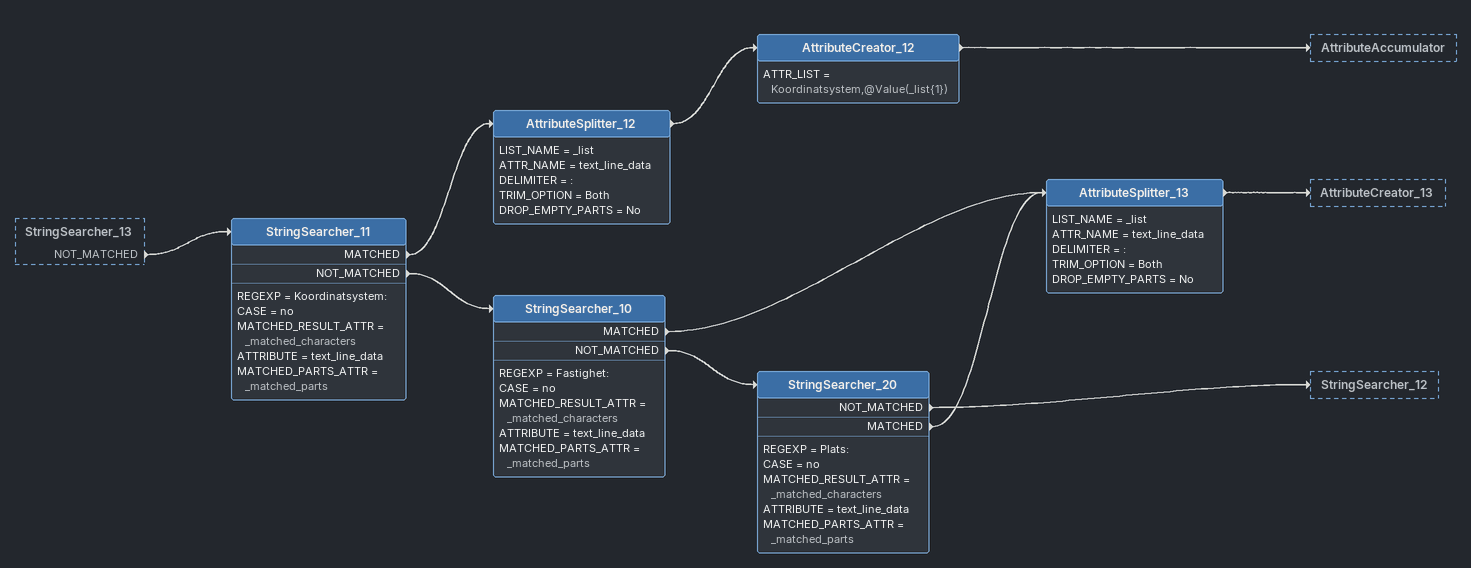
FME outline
StringSearcher_13 [outside]
    NOT_MATCHED -> StringSearcher_11
StringSearcher_11
    REGEXP = Koordinatsystem:
    CASE = no
    MATCHED_RESULT_ATTR = _matched_characters
    ATTRIBUTE = text_line_data
    MATCHED_PARTS_ATTR = _matched_parts
    MATCHED -> AttributeSplitter_12
    NOT_MATCHED -> StringSearcher_10
AttributeSplitter_12
    LIST_NAME = _list
    ATTR_NAME = text_line_data
    DELIMITER = :
    TRIM_OPTION = Both
    DROP_EMPTY_PARTS = No
    -> AttributeCreator_12
AttributeCreator_12
    ATTR_LIST = Koordinatsystem,@Value(_list{1})
    -> AttributeAccumulator
StringSearcher_10
    REGEXP = Fastighet:
    CASE = no
    MATCHED_RESULT_ATTR = _matched_characters
    ATTRIBUTE = text_line_data
    MATCHED_PARTS_ATTR = _matched_parts
    MATCHED -> AttributeSplitter_13
    NOT_MATCHED -> StringSearcher_20
StringSearcher_20
    REGEXP = Plats:
    CASE = no
    MATCHED_RESULT_ATTR = _matched_characters
    ATTRIBUTE = text_line_data
    MATCHED_PARTS_ATTR = _matched_parts
    NOT_MATCHED -> StringSearcher_12
    MATCHED -> AttributeSplitter_13
AttributeSplitter_13
    LIST_NAME = _list
    ATTR_NAME = text_line_data
    DELIMITER = :
    TRIM_OPTION = Both
    DROP_EMPTY_PARTS = No
    -> AttributeCreator_13
